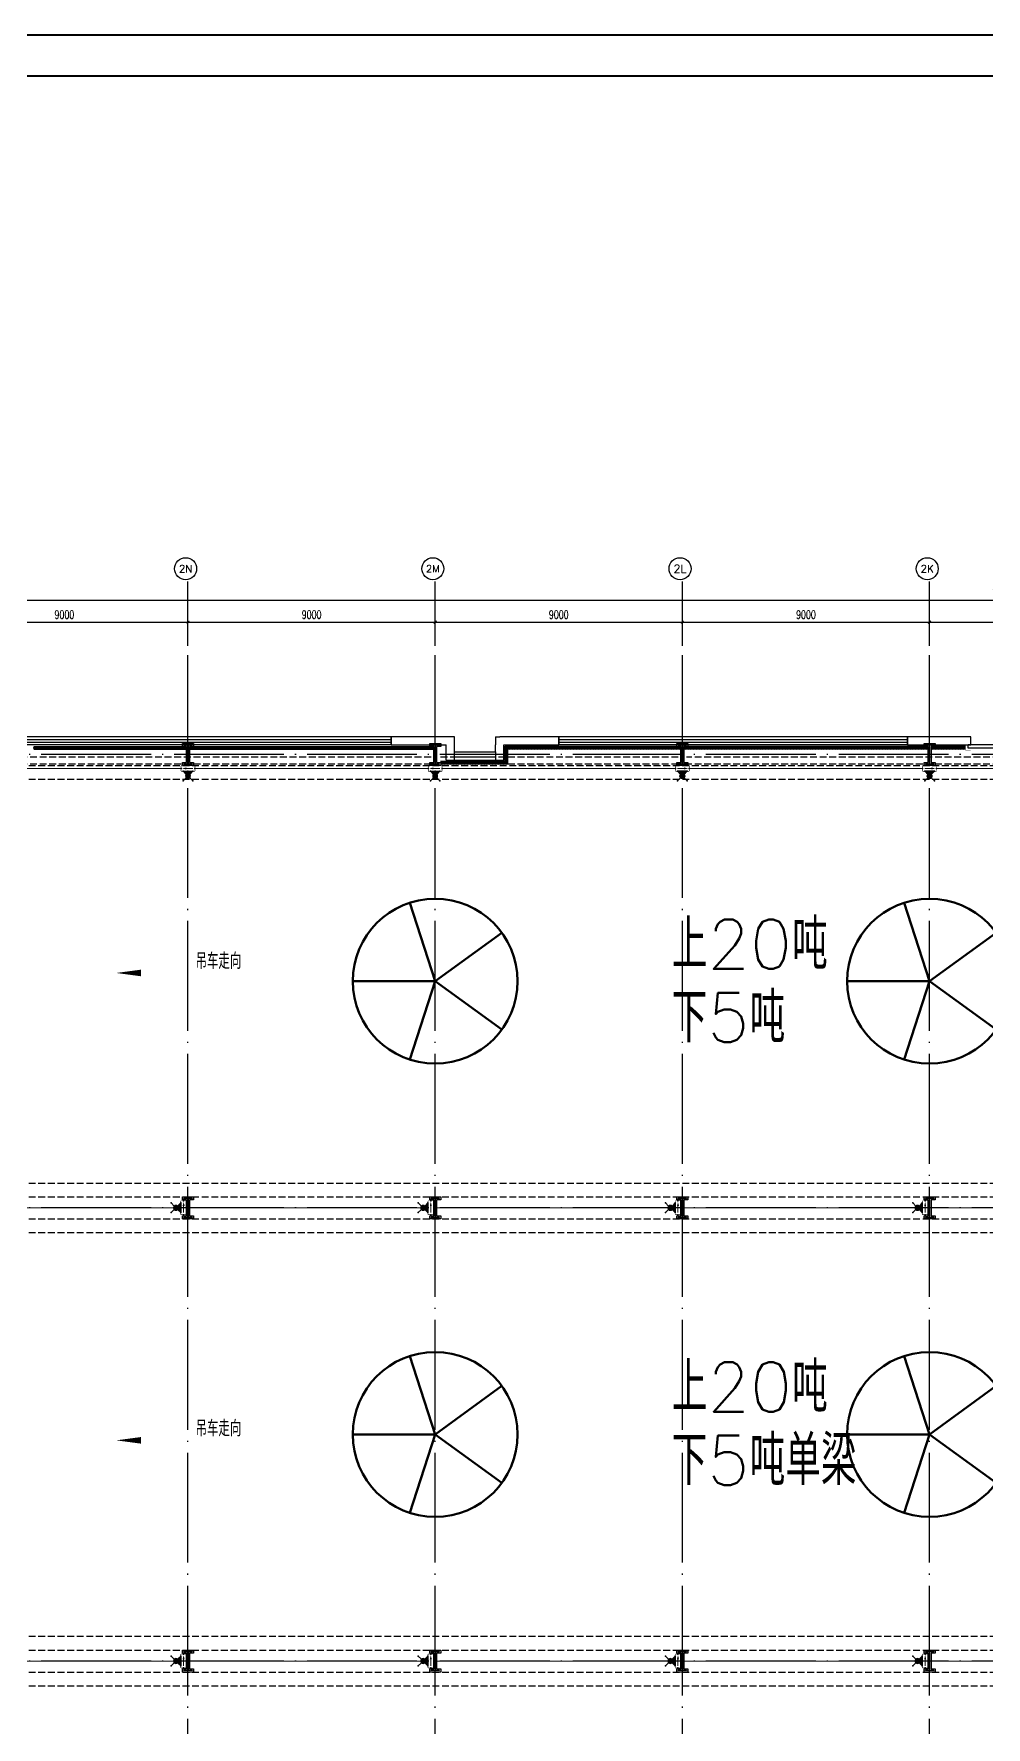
# Model space of a CAD drawing. Extents: x -1396510 to 1250330, y -1892470 to 1623980.
# Drawn here: x 288364 to 323036, y -752037 to -690392 of the extents above; entities that cross this region are included whole.
import ezdxf
from ezdxf.enums import TextEntityAlignment as Align

# ---------------------------------------------------------------- set-up
doc = ezdxf.new("R2010")
doc.units = 0
doc.header["$LTSCALE"] = 1000
doc.header["$MEASUREMENT"] = 0
for name, pattern in [('10平面$0$DASH', [0.35, 0.25, -0.1]), ('DASH', [0.35, 0.25, -0.1]), ('DOTE', [2.42, 2, -0.2, 0.02, -0.2])]:
    doc.linetypes.add(name, pattern=pattern)
doc.layers.get('Defpoints').update_dxf_attribs({"color": 210})
for name, color, linetype in [('0-cxFrame', 155, 'Continuous'), ('10平面$0$WINDOW', 4, 'Continuous'), ('A-AXIS-D', 1, 'Continuous'), ('A-AXIS-DOTE', 14, 'DOTE'), ('A-HATCH-2', 251, 'Continuous'), ('A-HRAIL', 173, 'Continuous'), ('A-LIN-V', 9, 'Continuous'), ('A-SFCE', 30, 'Continuous'), ('A-WINDOW', 140, 'Continuous'), ('AS-COLN', 6, 'Continuous'), ('AS-WALL', 40, 'Continuous'), ('EQUIP-应急', 3, 'Continuous'), ('EQUIP-照明', 3, 'Continuous'), ('WIRE-照明', 1, 'Continuous'), ('建-窗', 4, 'Continuous'), ('建-箭头', 3, 'Continuous')]:
    doc.layers.add(name, color=color, linetype=linetype)
doc.layers.add('0-cxText', color=131, linetype='Continuous', lineweight=25)
doc.layers.add('A-云线2', color=3, linetype='Continuous', plot=False)
doc.styles.add('_TCH_AXIS', font='COMPLEX', dxfattribs={"bigfont": 'GBCBIG'})
doc.styles.add('_TCH_DIM_T3', font='SIMPLEX', dxfattribs={"width": 0.705882, "bigfont": 'GBCBIG'})
doc.styles.add('_TEL_DIM', font='SIMPLEX', dxfattribs={"width": 0.8, "height": 3.5, "bigfont": 'HZTXT'})
doc.styles.add('A-STANDARD', font='SIMPLEX', dxfattribs={"bigfont": 'GBCBIG'})
doc.styles.add('cx_tuming', font='simhei.ttf')
doc.styles.add('cx_tuqian1', font='')
doc.styles.add('黑体', font='simhei.ttf', dxfattribs={"height": 12})
doc.styles.get('cx_tuqian1').set_extended_font_data('SimSun')
doc.dimstyles.new('_TCH_ARCH&&100', dxfattribs={"dimtxt": 297.5, "dimasz": 100, "dimexe": 100, "dimexo": 100, "dimgap": 126.25, "dimtad": 1, "dimdec": 0, "dimzin": 0, "dimdsep": 46, "dimtxsty": '_TCH_DIM_T3', "dimblk": 'ARCHTICK', "dimcen": 0.09, "dimclrt": 7, "dimazin": 2, "dimtfac": 1, "dimtdec": 0, "dimtix": 1, "dimtmove": 2, "dimatfit": 3, "dimfxl": 0, "dimtolj": 1, "dimtzin": 0, "dimarcsym": 0})

# ---------------------------------------------------------------- blocks, each defined once
blk = doc.blocks.new('G$C2F382D44')
at = {"color": 0, "style": 'A-STANDARD'}
for s, p in [('上20吨', (-2949, 425)), ('下5吨', (-2952, -2245))]:
    blk.add_text(s, height=1800, dxfattribs=at).set_placement(p)
blk = doc.blocks.new('10平面$0$$DorLib2D$00000126')
at = {"color": 0, "linetype": 'Continuous'}
for p, q in [((-0.532, 0.5), (-0.532, 0.9)), ((0.532, 0.9), (0.532, 0.5))]:
    blk.add_line(p, q, dxfattribs=at)
at = {"color": 0, "linetype": '10平面$0$DASH'}
for p, q in [((-0.532, 0.9), (0.532, 0.9)), ((-0.532, 0.5), (0.532, 0.5))]:
    blk.add_line(p, q, dxfattribs=at)
blk = doc.blocks.new('WINDOW2DLIB$DYNSTYLE$00000005')
at = {"color": 0}
for points in [[(-0.5, 0.5), (-0.5, -0.5)], [(-0.5, 0.5), (0.5, 0.5)], [(0.5, -0.5), (0.5, 0.5)], [(0.5, 0.1667), (-0.5, 0.1667)], [(0.5, -0.1667), (-0.5, -0.1667)], [(-0.5, -0.5), (0.5, -0.5)]]:
    blk.add_lwpolyline(points, dxfattribs=at)
blk = doc.blocks.new('42343243')
at = {"layer": 'AS-WALL'}
for p, q in [((-227154, 1223170), (-229454, 1223170)), ((-229454, 1223170), (-229454, 1222870)), ((-227154, 1222620), (-227154, 1223170)), ((-225654, 1223170), (-225504, 1223170)), ((-225654, 1223170), (-225654, 1222870)), ((-223354, 1223170), (-225504, 1223170)), ((-223354, 1222870), (-223354, 1223170)), ((-208354, 1223170), (-210654, 1223170)), ((-210654, 1223170), (-210654, 1222870)), ((-208354, 1222870), (-208354, 1223170)), ((-229454, 1222870), (-227454, 1222870)), ((-227454, 1222320), (-227454, 1222870)), ((-227154, 1222320), (-227154, 1222620)), ((-225654, 1222870), (-225654, 1222870)), ((-225654, 1222620), (-225654, 1222870)), ((-225654, 1222620), (-225654, 1222320)), ((-225354, 1222320), (-225354, 1222870)), ((-225354, 1222870), (-223354, 1222870)), ((-210654, 1222870), (-208354, 1222870)), ((-227454, 1222320), (-227154, 1222320)), ((-225654, 1222320), (-225354, 1222320))]:
    blk.add_line(p, q, dxfattribs=at)
at = {"layer": '10平面$0$WINDOW', "xscale": 6000, "yscale": 300, "zscale": 300, "rotation": 180}
blk.add_blockref('10平面$0$$DorLib2D$00000126', (-205254, 1223020), dxfattribs=at)
at = {"layer": '建-窗', "zscale": 300}
for p, xscale, yscale, rotation in [((-239904, 1223020), -20900, -300, 359.9999999994902), ((-217004, 1223020), -12700, -300, 359.999999999664), ((-226404, 1222470), -1500, 300, 179.9999999999555)]:
    blk.add_blockref('WINDOW2DLIB$DYNSTYLE$00000005', p, dxfattribs=dict(at, xscale=xscale, yscale=yscale, rotation=rotation))
blk = doc.blocks.new('nt66')
at = {"layer": 'A-HATCH-2', "color": 8}
blk.add_lwpolyline([(-195840, 766870), (-195440, 766870), (-195440, 766758), (-195586, 766758), (-195586, 766182), (-195440, 766182), (-195440, 766070), (-195840, 766070), (-195840, 766182), (-195694, 766182), (-195694, 766758), (-195840, 766758)], close=True, dxfattribs=at)
at = {"layer": 'AS-COLN'}
blk.add_lwpolyline([(-195790, 766820), (-195490, 766820), (-195490, 766808), (-195636, 766808), (-195636, 766132), (-195490, 766132), (-195490, 766120), (-195790, 766120), (-195790, 766132), (-195644, 766132), (-195644, 766808), (-195790, 766808)], close=True, dxfattribs=at)
blk = doc.blocks.new('33333')
for p in [(-41214, -43900), (-32214, -43900), (-23214, -43900), (-14214, -43900), (-41214, -60400), (-32214, -60400), (-23214, -60400), (-14214, -60400), (-41214, -76900), (-32214, -76900), (-23214, -76900), (-14214, -76900)]:
    blk.add_blockref('nt66', p)
blk = doc.blocks.new('w42343')
at = {"layer": 'A-HATCH-2', "color": 8, "linetype": 'DASH'}
for p, q in [((-263654, 722170), (-128354, 722170)), ((-263654, 721670), (-128354, 721670)), ((-263654, 706970), (-128354, 706970)), ((-263654, 706470), (-128354, 706470)), ((-263654, 705670), (-128354, 705670)), ((-263654, 705170), (-128354, 705170)), ((-263654, 690470), (-128354, 690470)), ((-263654, 689970), (-128354, 689970)), ((-263654, 689170), (-128354, 689170)), ((-263654, 688670), (-128354, 688670))]:
    blk.add_line(p, q, dxfattribs=at)
blk = doc.blocks.new('w4324324')
at = {"layer": 'A-HATCH-2', "color": 0, "lineweight": 60}
for q in [(-1694760, 686605), (-1697614, 684532), (-1691907, 684532), (-1696524, 681178), (-1692997, 681178)]:
    blk.add_line((-1694760, 683605), q, dxfattribs=at)
blk.add_circle((-1694760, 683605), 3000, dxfattribs=at)
blk = doc.blocks.new('ner546')
at = {"layer": 'A-LIN-V', "color": 8}
for p in [(614780, 25256), (631280, 25256), (614780, 7256), (631280, 7256)]:
    blk.add_blockref('w4324324', p, dxfattribs=at)
blk = doc.blocks.new('3333')
at = {"layer": 'A-SFCE', "const_width": 20}
blk.add_lwpolyline([(-227064, 766320), (-227064, 766510), (-227244, 766510), (-227244, 766320)], dxfattribs=at)
blk = doc.blocks.new('_ArchTick')
at = {"color": 0, "linetype": 'ByBlock', "const_width": 0.4}
blk.add_lwpolyline([(-0.5, -0.5), (0.5, 0.5)], dxfattribs=at)
blk = doc.blocks.new('*D5771')
at = {"layer": 'A-AXIS-D', "color": 0, "lineweight": -2, "transparency": 16777216}
for p, q in [((39300, 3960), (39300, 4920)), ((39300, 4820), (48300, 4820)), ((48300, 3960), (48300, 4920))]:
    blk.add_line(p, q, dxfattribs=at)
at = {"layer": 'Defpoints', "color": 0, "transparency": 16777216}
for p in [(48300, 4820), (39300, 3860), (48300, 3860)]:
    blk.add_point(p, dxfattribs=at)
at = {"layer": 'A-AXIS-D', "color": 0, "lineweight": -2, "transparency": 16777216, "xscale": 100, "yscale": 100, "zscale": 100, "rotation": 180}
blk.add_blockref('_ArchTick', (39300, 4820), dxfattribs=at)
at = {"layer": 'A-AXIS-D', "color": 0, "lineweight": -2, "transparency": 16777216, "xscale": 100, "yscale": 100, "zscale": 100}
blk.add_blockref('_ArchTick', (48300, 4820), dxfattribs=at)
at = {"layer": 'A-AXIS-D', "color": 7, "transparency": 16777216, "insert": (43800, 5095), "char_height": 297.5, "attachment_point": 5, "style": '_TCH_DIM_T3'}
blk.add_mtext('\\A1;9000', dxfattribs=at)
blk = doc.blocks.new('*D5772')
at = {"layer": 'A-AXIS-D', "color": 0, "lineweight": -2, "transparency": 16777216}
for p, q in [((48300, 3960), (48300, 4920)), ((48300, 4820), (57300, 4820)), ((57300, 3960), (57300, 4920))]:
    blk.add_line(p, q, dxfattribs=at)
at = {"layer": 'Defpoints', "color": 0, "transparency": 16777216}
for p in [(57300, 4820), (48300, 3860), (57300, 3860)]:
    blk.add_point(p, dxfattribs=at)
at = {"layer": 'A-AXIS-D', "color": 0, "lineweight": -2, "transparency": 16777216, "xscale": 100, "yscale": 100, "zscale": 100, "rotation": 180}
blk.add_blockref('_ArchTick', (48300, 4820), dxfattribs=at)
at = {"layer": 'A-AXIS-D', "color": 0, "lineweight": -2, "transparency": 16777216, "xscale": 100, "yscale": 100, "zscale": 100}
blk.add_blockref('_ArchTick', (57300, 4820), dxfattribs=at)
at = {"layer": 'A-AXIS-D', "color": 7, "transparency": 16777216, "insert": (52800, 5095), "char_height": 297.5, "attachment_point": 5, "style": '_TCH_DIM_T3'}
blk.add_mtext('\\A1;9000', dxfattribs=at)
blk = doc.blocks.new('*D5773')
at = {"layer": 'A-AXIS-D', "color": 0, "lineweight": -2, "transparency": 16777216}
for p, q in [((57300, 3960), (57300, 4920)), ((57300, 4820), (66300, 4820)), ((66300, 3960), (66300, 4920))]:
    blk.add_line(p, q, dxfattribs=at)
at = {"layer": 'Defpoints', "color": 0, "transparency": 16777216}
for p in [(66300, 4820), (57300, 3860), (66300, 3860)]:
    blk.add_point(p, dxfattribs=at)
at = {"layer": 'A-AXIS-D', "color": 0, "lineweight": -2, "transparency": 16777216, "xscale": 100, "yscale": 100, "zscale": 100, "rotation": 180}
blk.add_blockref('_ArchTick', (57300, 4820), dxfattribs=at)
at = {"layer": 'A-AXIS-D', "color": 0, "lineweight": -2, "transparency": 16777216, "xscale": 100, "yscale": 100, "zscale": 100}
blk.add_blockref('_ArchTick', (66300, 4820), dxfattribs=at)
at = {"layer": 'A-AXIS-D', "color": 7, "transparency": 16777216, "insert": (61800, 5095), "char_height": 297.5, "attachment_point": 5, "style": '_TCH_DIM_T3'}
blk.add_mtext('\\A1;9000', dxfattribs=at)
blk = doc.blocks.new('*D5774')
at = {"layer": 'A-AXIS-D', "color": 0, "lineweight": -2, "transparency": 16777216}
for p, q in [((66300, 3960), (66300, 4920)), ((66300, 4820), (75300, 4820)), ((75300, 3960), (75300, 4920))]:
    blk.add_line(p, q, dxfattribs=at)
at = {"layer": 'Defpoints', "color": 0, "transparency": 16777216}
for p in [(75300, 4820), (66300, 3860), (75300, 3860)]:
    blk.add_point(p, dxfattribs=at)
at = {"layer": 'A-AXIS-D', "color": 0, "lineweight": -2, "transparency": 16777216, "xscale": 100, "yscale": 100, "zscale": 100, "rotation": 180}
blk.add_blockref('_ArchTick', (66300, 4820), dxfattribs=at)
at = {"layer": 'A-AXIS-D', "color": 0, "lineweight": -2, "transparency": 16777216, "xscale": 100, "yscale": 100, "zscale": 100}
blk.add_blockref('_ArchTick', (75300, 4820), dxfattribs=at)
at = {"layer": 'A-AXIS-D', "color": 7, "transparency": 16777216, "insert": (70800, 5095), "char_height": 297.5, "attachment_point": 5, "style": '_TCH_DIM_T3'}
blk.add_mtext('\\A1;9000', dxfattribs=at)
blk = doc.blocks.new('*D5775')
at = {"layer": 'A-AXIS-D', "color": 0, "lineweight": -2, "transparency": 16777216}
for p, q in [((75300, 3960), (75300, 4920)), ((75300, 4820), (84300, 4820)), ((84300, 3960), (84300, 4920))]:
    blk.add_line(p, q, dxfattribs=at)
at = {"layer": 'Defpoints', "color": 0, "transparency": 16777216}
for p in [(84300, 4820), (75300, 3860), (84300, 3860)]:
    blk.add_point(p, dxfattribs=at)
at = {"layer": 'A-AXIS-D', "color": 0, "lineweight": -2, "transparency": 16777216, "xscale": 100, "yscale": 100, "zscale": 100, "rotation": 180}
blk.add_blockref('_ArchTick', (75300, 4820), dxfattribs=at)
at = {"layer": 'A-AXIS-D', "color": 0, "lineweight": -2, "transparency": 16777216, "xscale": 100, "yscale": 100, "zscale": 100}
blk.add_blockref('_ArchTick', (84300, 4820), dxfattribs=at)
at = {"layer": 'A-AXIS-D', "color": 7, "transparency": 16777216, "insert": (79800, 5095), "char_height": 297.5, "attachment_point": 5, "style": '_TCH_DIM_T3'}
blk.add_mtext('\\A1;9000', dxfattribs=at)
blk = doc.blocks.new('*D5785')
at = {"layer": 'A-AXIS-D', "color": 0, "lineweight": -2, "transparency": 16777216}
for p, q in [((-900, 4060), (-900, 5720)), ((-900, 5620), (157100, 5620)), ((157100, 4060), (157100, 5720))]:
    blk.add_line(p, q, dxfattribs=at)
at = {"layer": 'Defpoints', "color": 0, "transparency": 16777216}
for p in [(157100, 5620), (-900, 3960), (157100, 3960)]:
    blk.add_point(p, dxfattribs=at)
at = {"layer": 'A-AXIS-D', "color": 0, "lineweight": -2, "transparency": 16777216, "xscale": 100, "yscale": 100, "zscale": 100, "rotation": 180}
blk.add_blockref('_ArchTick', (-900, 5620), dxfattribs=at)
at = {"layer": 'A-AXIS-D', "color": 0, "lineweight": -2, "transparency": 16777216, "xscale": 100, "yscale": 100, "zscale": 100}
blk.add_blockref('_ArchTick', (157100, 5620), dxfattribs=at)
at = {"layer": 'A-AXIS-D', "color": 7, "transparency": 16777216, "insert": (78100, 5895), "char_height": 297.5, "attachment_point": 5, "style": '_TCH_DIM_T3'}
blk.add_mtext('\\A1;158000', dxfattribs=at)
blk = doc.blocks.new('99平面图例外参$0$$LinePat$圆环')
for points in [[(0, 150), (300, 150)], [(0, 0), (300, 0)], [(0, -150), (300, -150)]]:
    blk.add_lwpolyline(points)
at = {"color": 0}
blk.add_circle((150, 0), 150, dxfattribs=at)
blk = doc.blocks.new('$equip_U$00000208(EQ-138-沈勤辉)')
blk.add_hatch(color=256).paths.add_polyline_path([(0.21, 0.37), (0.5, 0.3), (0.21, 0.23)])
at = {"color": 7, "lineweight": 0}
blk.add_line((-0.5, 0.3), (0.21, 0.3), dxfattribs=at)
at = {"lineweight": 0, "const_width": 0.0571}
blk.add_lwpolyline([(-0.66, 0), (0.66, 0, 0.414214), (0.72, 0.06), (0.72, 0.54, 0.414213), (0.66, 0.6), (-0.66, 0.6, 0.414214), (-0.72, 0.54, 0), (-0.72, 0.06, 0.414245), (-0.66, 0, 18481.445439)], format="xyb", dxfattribs=at)
blk.add_lwpolyline([(0.21, 0.37), (0.5, 0.3), (0.21, 0.23), (0.21, 0.37)], dxfattribs=at)
for p in [(-0.72, 0.3), (0, 0.6), (0, 0), (0.72, 0.3)]:
    blk.add_point(p)
at = {"color": 7, "style": '_TEL_DIM', "flags": 1}
for tag in ['A', 'REMARK']:
    blk.add_attdef(tag, text='', height=0.00002, dxfattribs=at).set_placement((0, 0), align=Align.MIDDLE_CENTER)
blk = doc.blocks.new('$equip$00003158')
h = blk.add_hatch(color=256)
h.dxf.hatch_style = 1
h.paths.add_polyline_path([(0, 0.25, -0.198912), (-0.18, 0.32), (-0.5, 0), (0.5, 0), (0.18, 0.32, -0.198912)])
blk.add_hatch(color=256).paths.add_polyline_path([(0, 0.75, 1), (0, 0.25, 1)])
for p, q in [((-0.5, 1), (-0.18, 0.68)), ((-0.5, 0), (-0.18, 0.32)), ((-0.5, 0), (0.5, 0)), ((0.18, 0.68), (0.5, 1)), ((0.18, 0.32), (0.5, 0))]:
    blk.add_line(p, q)
blk.add_circle((0, 0.5), 0.25)
for p in [(-0.5, 1), (-0.5, 0), (0, 0), (0.5, 1), (0.5, 0)]:
    blk.add_point(p)
at = {"color": 7, "style": '_TEL_DIM', "flags": 1}
for tag in ['A', 'REMARK']:
    blk.add_attdef(tag, text='', height=0.00002, dxfattribs=at).set_placement((0, 0), align=Align.MIDDLE_CENTER)
blk = doc.blocks.new('TK22.A0+1 L(Dragon)')
at = {"layer": '0-cxFrame', "color": 7, "const_width": 0.5}
blk.add_lwpolyline([(0, 0), (-1485, 0), (-1485, 841), (0, 841)], close=True, dxfattribs=at)
at = {"layer": '0-cxFrame', "const_width": 0.5}
blk.add_lwpolyline([(-80, 10), (-1465, 10), (-1465, 831), (-80, 831)], close=True, dxfattribs=at)
at = {"style": '黑体', "flags": 4}
blk.add_attdef('图幅', text='', height=3.3, dxfattribs=at).set_placement((-40, 3), align=Align.RIGHT)
at = {"layer": '0-cxText', "flags": 4}
for tag, height, style, p in [('建设单位', 3.5, 'cx_tuming', (-45, 240)), ('项目名称', 3.5, 'cx_tuming', (-45, 210)), ('子项名称', 3.5, 'cx_tuming', (-45, 180)), ('工程编号', 3.3, 'cx_tuqian1', (-35, 165)), ('图名1', 3.5, 'cx_tuming', (-45, 87)), ('图名2', 3.5, 'cx_tuming', (-45, 79)), ('图名3', 3.5, 'cx_tuming', (-45, 71)), ('出图日期', 3.3, 'cx_tuqian1', (-39, 60)), ('专业', 3.3, 'cx_tuqian1', (-55, 52)), ('图号', 3.3, 'cx_tuqian1', (-55, 44)), ('版次', 3.3, 'cx_tuqian1', (-20, 44))]:
    blk.add_attdef(tag, text='', height=height, dxfattribs=dict(at, style=style)).set_placement(p, align=Align.MIDDLE)
at = {"layer": 'Defpoints', "color": 6, "flags": 4}
for tag, height, style, p in [('tufu', 3.3, '黑体', (-12, 12)), ('dwfname', 4, 'cx_tuqian1', (-80, 3))]:
    blk.add_attdef(tag, text='', height=height, dxfattribs=dict(at, style=style)).set_placement(p, align=Align.RIGHT)
blk = doc.blocks.new('世赫2#厂房一层0821')
at = {"layer": 'A-AXIS-D'}
for centre in [(48215.1, 6766.1), (57215.1, 6766.1), (66215.1, 6766.1), (75215.1, 6766.1)]:
    blk.add_circle(centre, 400, dxfattribs=at)
at = {"layer": 'A-AXIS-DOTE', "color": 8, "ltscale": 2}
for p, q in [((48300, -87498.9), (48300, 6300)), ((57300, -87498.9), (57300, 6300)), ((66300, -87498.9), (66300, 6300)), ((75300, -87498.9), (75300, 6300)), ((163114.2, 0), (-11095.8, 0)), ((163114.2, -16500), (-11095.8, -16500)), ((163114.2, -33000), (-11095.8, -33000))]:
    blk.add_line(p, q, dxfattribs=at)
at = {"layer": 'A-SFCE', "linetype": 'DASH'}
for p, q in [((57150, -100), (39450, -100)), ((57150, -350), (39450, -350)), ((84150, -100), (66450, -100)), ((84150, -350), (66450, -350))]:
    blk.add_line(p, q, dxfattribs=at)
at = {"layer": 'A-SFCE', "color": 2, "linetype": 'DASH'}
for p, q in [((66150, -100), (57450, -100)), ((66150, -350), (57450, -350))]:
    blk.add_line(p, q, dxfattribs=at)
at = {"layer": '建-箭头', "color": 8}
for points in [[(52587.2, -7951.1, 0, 0, 0), (45687.2, -7951.1, 0, 240, 0), (46587.2, -7951.1, 0, 0, 0)], [(52587.2, -24966.1, 0, 0, 0), (45687.2, -24966.1, 0, 240, 0), (46587.2, -24966.1, 0, 0, 0)]]:
    blk.add_lwpolyline(points, format="xyseb", dxfattribs=at)
at = {"color": 8}
blk.add_blockref('G$C2F382D44', (68864.2, -8230), dxfattribs=at)
at = {"layer": 'A-HRAIL', "yscale": 0.3333333333111111, "zscale": 0.3333333333111111}
for p, xscale, rotation in [((42688.5, 244), 0.3368181817957273, 2.032837260091426e-10), ((42789.5, 244), 0.3368181817957273, 2.032837260091426e-10), ((42890.6, 244), 0.3368181817957273, 2.032837260091426e-10), ((42991.6, 244), 0.3368181817957273, 2.032837260091426e-10), ((43092.7, 244), 0.3368181817957273, 2.032837260091426e-10), ((43193.7, 244), 0.3368181817957273, 2.032837260091426e-10), ((43294.8, 244), 0.3368181817957273, 2.032837260091426e-10), ((43395.8, 244), 0.3368181817957273, 2.032837260091426e-10), ((43496.9, 244), 0.3368181817957273, 2.032837260091426e-10), ((43597.9, 244), 0.3368181817957273, 2.032837260091426e-10), ((43699, 244), 0.3368181817957273, 2.032837260091426e-10), ((43800, 244), 0.3368181817957273, 2.032837260091426e-10), ((43901, 244), 0.3368181817957273, 2.032837260091426e-10), ((44002.1, 244), 0.3368181817957273, 2.032837260091426e-10), ((44103.1, 244), 0.3368181817957273, 2.032837260091426e-10), ((44204.2, 244), 0.3368181817957273, 2.032837260091426e-10), ((44305.2, 244), 0.3368181817957273, 2.032837260091426e-10), ((44406.3, 244), 0.3368181817957273, 2.032837260091426e-10), ((44507.3, 244), 0.3368181817957273, 2.032837260091426e-10), ((44608.4, 244), 0.3368181817957273, 2.032837260091426e-10), ((44709.4, 244), 0.3368181817957273, 2.032837260091426e-10), ((44810.5, 244), 0.3368181817957273, 2.032837260091426e-10), ((44911.5, 244), 0.3368181817957273, 2.032837260091426e-10), ((45012.5, 244), 0.3368181817957273, 2.032837260091426e-10), ((45113.6, 244), 0.3368181817957273, 2.032837260091426e-10), ((45214.6, 244), 0.3368181817957273, 2.032837260091426e-10), ((45315.7, 244), 0.3368181817957273, 2.032837260091426e-10), ((45416.7, 244), 0.3368181817957273, 2.032837260091426e-10), ((45517.8, 244), 0.3368181817957273, 2.032837260091426e-10), ((45618.8, 244), 0.3368181817957273, 2.032837260091426e-10), ((45719.9, 244), 0.3368181817957273, 2.032837260091426e-10), ((45820.9, 244), 0.3368181817957273, 2.032837260091426e-10), ((45922, 244), 0.3368181817957273, 2.032837260091426e-10), ((46023, 244), 0.3368181817957273, 2.032837260091426e-10), ((46124, 244), 0.3368181817957273, 2.032837260091426e-10), ((46225.1, 244), 0.3368181817957273, 2.032837260091426e-10), ((46326.1, 244), 0.3368181817957273, 2.032837260091426e-10), ((46427.2, 244), 0.3368181817957273, 2.032837260091426e-10), ((46528.2, 244), 0.3368181817957273, 2.032837260091426e-10), ((46629.3, 244), 0.3368181817957273, 2.032837260091426e-10), ((46730.3, 244), 0.3368181817957273, 2.032837260091426e-10), ((46831.4, 244), 0.3368181817957273, 2.032837260091426e-10), ((46932.4, 244), 0.3368181817957273, 2.032837260091426e-10), ((47033.5, 244), 0.3368181817957273, 2.032837260091426e-10), ((47134.5, 244), 0.3368181817957273, 2.032837260091426e-10), ((47235.5, 244), 0.3368181817957273, 2.032837260091426e-10), ((47336.6, 244), 0.3368181817957273, 2.032837260091426e-10), ((47437.6, 244), 0.3368181817957273, 2.032837260091426e-10), ((47538.7, 244), 0.3368181817957273, 2.032837260091426e-10), ((47639.7, 244), 0.3368181817957273, 2.032837260091426e-10), ((47740.8, 244), 0.3368181817957273, 2.032837260091426e-10), ((47841.8, 244), 0.3368181817957273, 2.032837260091426e-10), ((47942.9, 244), 0.3368181817957273, 2.032837260091426e-10), ((48043.9, 244), 0.3368181817957273, 2.032837260091426e-10), ((48145, 244), 0.3368181817957273, 2.032837260091426e-10), ((48354, 244), 0.3368181817957239, 2.040338504593629e-10), ((48455, 244), 0.3368181817957239, 2.040338504593629e-10), ((48556.1, 244), 0.3368181817957239, 2.040338504593629e-10), ((48657.1, 244), 0.3368181817957239, 2.040338504593629e-10), ((48758.2, 244), 0.3368181817957239, 2.040338504593629e-10), ((48859.2, 244), 0.3368181817957239, 2.040338504593629e-10), ((48960.3, 244), 0.3368181817957239, 2.040338504593629e-10), ((49061.3, 244), 0.3368181817957239, 2.040338504593629e-10), ((49162.4, 244), 0.3368181817957239, 2.040338504593629e-10), ((49263.4, 244), 0.3368181817957239, 2.040338504593629e-10), ((49364.5, 244), 0.3368181817957239, 2.040338504593629e-10), ((49465.5, 244), 0.3368181817957239, 2.040338504593629e-10), ((49566.5, 244), 0.3368181817957239, 2.040338504593629e-10), ((49667.6, 244), 0.3368181817957239, 2.040338504593629e-10), ((49768.6, 244), 0.3368181817957239, 2.040338504593629e-10), ((49869.7, 244), 0.3368181817957239, 2.040338504593629e-10), ((49970.7, 244), 0.3368181817957239, 2.040338504593629e-10), ((50071.8, 244), 0.3368181817957239, 2.040338504593629e-10), ((50172.8, 244), 0.3368181817957239, 2.040338504593629e-10), ((50273.9, 244), 0.3368181817957239, 2.040338504593629e-10), ((50374.9, 244), 0.3368181817957239, 2.040338504593629e-10), ((50476, 244), 0.3368181817957239, 2.040338504593629e-10), ((50577, 244), 0.3368181817957239, 2.040338504593629e-10), ((50678, 244), 0.3368181817957239, 2.040338504593629e-10), ((50779.1, 244), 0.3368181817957239, 2.040338504593629e-10), ((50880.1, 244), 0.3368181817957239, 2.040338504593629e-10), ((50981.2, 244), 0.3368181817957239, 2.040338504593629e-10), ((51082.2, 244), 0.3368181817957239, 2.040338504593629e-10), ((51183.3, 244), 0.3368181817957239, 2.040338504593629e-10), ((51284.3, 244), 0.3368181817957239, 2.040338504593629e-10), ((51385.4, 244), 0.3368181817957239, 2.040338504593629e-10), ((51486.4, 244), 0.3368181817957239, 2.040338504593629e-10), ((51587.5, 244), 0.3368181817957239, 2.040338504593629e-10), ((51688.5, 244), 0.3368181817957239, 2.040338504593629e-10), ((51789.5, 244), 0.3368181817957239, 2.040338504593629e-10), ((51890.6, 244), 0.3368181817957239, 2.040338504593629e-10), ((51991.6, 244), 0.3368181817957239, 2.040338504593629e-10), ((52092.7, 244), 0.3368181817957239, 2.040338504593629e-10), ((52193.7, 244), 0.3368181817957239, 2.040338504593629e-10), ((52294.8, 244), 0.3368181817957239, 2.040338504593629e-10), ((52395.8, 244), 0.3368181817957239, 2.040338504593629e-10), ((52496.9, 244), 0.3368181817957239, 2.040338504593629e-10), ((52597.9, 244), 0.3368181817957239, 2.040338504593629e-10), ((52699, 244), 0.3368181817957239, 2.040338504593629e-10), ((52800, 244), 0.3368181817957239, 2.040338504593629e-10), ((52901, 244), 0.3368181817957239, 2.040338504593629e-10), ((53002.1, 244), 0.3368181817957239, 2.040338504593629e-10), ((53103.1, 244), 0.3368181817957239, 2.040338504593629e-10), ((53204.2, 244), 0.3368181817957239, 2.040338504593629e-10), ((53305.2, 244), 0.3368181817957239, 2.040338504593629e-10), ((53406.3, 244), 0.3368181817957239, 2.040338504593629e-10), ((53507.3, 244), 0.3368181817957239, 2.040338504593629e-10), ((53608.4, 244), 0.3368181817957239, 2.040338504593629e-10), ((53709.4, 244), 0.3368181817957239, 2.040338504593629e-10), ((53810.5, 244), 0.3368181817957239, 2.040338504593629e-10), ((53911.5, 244), 0.3368181817957239, 2.040338504593629e-10), ((54012.5, 244), 0.3368181817957239, 2.040338504593629e-10), ((54113.6, 244), 0.3368181817957239, 2.040338504593629e-10), ((54214.6, 244), 0.3368181817957239, 2.040338504593629e-10), ((54315.7, 244), 0.3368181817957239, 2.040338504593629e-10), ((54416.7, 244), 0.3368181817957239, 2.040338504593629e-10), ((54517.8, 244), 0.3368181817957239, 2.040338504593629e-10), ((54618.8, 244), 0.3368181817957239, 2.040338504593629e-10), ((54719.9, 244), 0.3368181817957239, 2.040338504593629e-10), ((54820.9, 244), 0.3368181817957239, 2.040338504593629e-10), ((54922, 244), 0.3368181817957239, 2.040338504593629e-10), ((55023, 244), 0.3368181817957239, 2.040338504593629e-10), ((55124, 244), 0.3368181817957239, 2.040338504593629e-10), ((55225.1, 244), 0.3368181817957239, 2.040338504593629e-10), ((55326.1, 244), 0.3368181817957239, 2.040338504593629e-10), ((55427.2, 244), 0.3368181817957239, 2.040338504593629e-10), ((55528.2, 244), 0.3368181817957239, 2.040338504593629e-10), ((55629.3, 244), 0.3368181817957239, 2.040338504593629e-10), ((55730.3, 244), 0.3368181817957239, 2.040338504593629e-10), ((55831.4, 244), 0.3368181817957239, 2.040338504593629e-10), ((55932.4, 244), 0.3368181817957239, 2.040338504593629e-10), ((56033.5, 244), 0.3368181817957239, 2.040338504593629e-10), ((56134.5, 244), 0.3368181817957239, 2.040338504593629e-10), ((56235.5, 244), 0.3368181817957239, 2.040338504593629e-10), ((56336.6, 244), 0.3368181817957239, 2.040338504593629e-10), ((56437.6, 244), 0.3368181817957239, 2.040338504593629e-10), ((56538.7, 244), 0.3368181817957239, 2.040338504593629e-10), ((56639.7, 244), 0.3368181817957239, 2.040338504593629e-10), ((56740.8, 244), 0.3368181817957239, 2.040338504593629e-10), ((56841.8, 244), 0.3368181817957239, 2.040338504593629e-10), ((56942.9, 244), 0.3368181817957239, 2.040338504593629e-10), ((57043.9, 244), 0.3368181817957239, 2.040338504593629e-10), ((57145, 244), 0.3368181817957239, 2.040338504593629e-10), ((59900, 191.7), -0.3611111226889233, 270), ((59951.5, 244), -0.3384127415242964, 359.9999999997966), ((59900, 83.3), -0.3611111226889233, 270), ((59900, -25), -0.3611111226889233, 270), ((60053, 244), -0.3384127415242964, 359.9999999997966), ((60154.6, 244), -0.3384127415242964, 359.9999999997966), ((60256.1, 244), -0.3384127415242964, 359.9999999997966), ((60357.6, 244), -0.3384127415242964, 359.9999999997966), ((60459.1, 244), -0.3384127415242964, 359.9999999997966), ((60560.7, 244), -0.3384127415242964, 359.9999999997966), ((60662.2, 244), -0.3384127415242964, 359.9999999997966), ((60763.7, 244), -0.3384127415242964, 359.9999999997966), ((60865.2, 244), -0.3384127415242964, 359.9999999997966), ((60966.8, 244), -0.3384127415242964, 359.9999999997966), ((61068.3, 244), -0.3384127415242964, 359.9999999997966), ((61169.8, 244), -0.3384127415242964, 359.9999999997966), ((61271.3, 244), -0.3384127415242964, 359.9999999997966), ((61372.9, 244), -0.3384127415242964, 359.9999999997966), ((61474.4, 244), -0.3384127415242964, 359.9999999997966), ((61575.9, 244), -0.3384127415242964, 359.9999999997966), ((61677.4, 244), -0.3384127415242964, 359.9999999997966), ((61779, 244), -0.3384127415242964, 359.9999999997966), ((61880.5, 244), -0.3384127415242964, 359.9999999997966), ((61982, 244), -0.3384127415242964, 359.9999999997966), ((62083.5, 244), -0.3384127415242964, 359.9999999997966), ((62185, 244), -0.3384127415242964, 359.9999999997966), ((62286.6, 244), -0.3384127415242964, 359.9999999997966), ((62388.1, 244), -0.3384127415242964, 359.9999999997966), ((62489.6, 244), -0.3384127415242964, 359.9999999997966), ((62591.1, 244), -0.3384127415242964, 359.9999999997966), ((62692.7, 244), -0.3384127415242964, 359.9999999997966), ((62794.2, 244), -0.3384127415242964, 359.9999999997966), ((62895.7, 244), -0.3384127415242964, 359.9999999997966), ((62997.2, 244), -0.3384127415242964, 359.9999999997966), ((63098.8, 244), -0.3384127415242964, 359.9999999997966), ((63200.3, 244), -0.3384127415242964, 359.9999999997966), ((63301.8, 244), -0.3384127415242964, 359.9999999997966), ((63403.3, 244), -0.3384127415242964, 359.9999999997966), ((63504.9, 244), -0.3384127415242964, 359.9999999997966), ((63606.4, 244), -0.3384127415242964, 359.9999999997966), ((63707.9, 244), -0.3384127415242964, 359.9999999997966), ((63809.4, 244), -0.3384127415242964, 359.9999999997966), ((63911, 244), -0.3384127415242964, 359.9999999997966), ((64012.5, 244), -0.3384127415242964, 359.9999999997966), ((64114, 244), -0.3384127415242964, 359.9999999997966), ((64215.5, 244), -0.3384127415242964, 359.9999999997966), ((64317, 244), -0.3384127415242964, 359.9999999997966), ((64418.6, 244), -0.3384127415242964, 359.9999999997966), ((64520.1, 244), -0.3384127415242964, 359.9999999997966), ((64621.6, 244), -0.3384127415242964, 359.9999999997966), ((64723.1, 244), -0.3384127415242964, 359.9999999997966), ((64824.7, 244), -0.3384127415242964, 359.9999999997966), ((64926.2, 244), -0.3384127415242964, 359.9999999997966), ((65027.7, 244), -0.3384127415242964, 359.9999999997966), ((65129.2, 244), -0.3384127415242964, 359.9999999997966), ((65230.8, 244), -0.3384127415242964, 359.9999999997966), ((65332.3, 244), -0.3384127415242964, 359.9999999997966), ((65433.8, 244), -0.3384127415242964, 359.9999999997966), ((65535.3, 244), -0.3384127415242964, 359.9999999997966), ((65636.9, 244), -0.3384127415242964, 359.9999999997966), ((65738.4, 244), -0.3384127415242964, 359.9999999997966), ((65839.9, 244), -0.3384127415242964, 359.9999999997966), ((65941.4, 244), -0.3384127415242964, 359.9999999997966), ((66043, 244), -0.3384127415242964, 359.9999999997966), ((66144.5, 244), -0.3384127415242964, 359.9999999997966), ((66246, 244), -0.3384127415242964, 359.9999999997966), ((66455, 244), -0.3368181817957273, 359.9999999997967), ((66556.1, 244), -0.3368181817957273, 359.9999999997967), ((66657.1, 244), -0.3368181817957273, 359.9999999997967), ((66758.2, 244), -0.3368181817957273, 359.9999999997967), ((66859.2, 244), -0.3368181817957273, 359.9999999997967), ((66960.3, 244), -0.3368181817957273, 359.9999999997967), ((67061.3, 244), -0.3368181817957273, 359.9999999997967), ((67162.4, 244), -0.3368181817957273, 359.9999999997967), ((67263.4, 244), -0.3368181817957273, 359.9999999997967), ((67364.5, 244), -0.3368181817957273, 359.9999999997967), ((67465.5, 244), -0.3368181817957273, 359.9999999997967), ((67566.5, 244), -0.3368181817957273, 359.9999999997967), ((67667.6, 244), -0.3368181817957273, 359.9999999997967), ((67768.6, 244), -0.3368181817957273, 359.9999999997967), ((67869.7, 244), -0.3368181817957273, 359.9999999997967), ((67970.7, 244), -0.3368181817957273, 359.9999999997967), ((68071.8, 244), -0.3368181817957273, 359.9999999997967), ((68172.8, 244), -0.3368181817957273, 359.9999999997967), ((68273.9, 244), -0.3368181817957273, 359.9999999997967), ((68374.9, 244), -0.3368181817957273, 359.9999999997967), ((68476, 244), -0.3368181817957273, 359.9999999997967), ((68577, 244), -0.3368181817957273, 359.9999999997967), ((68678, 244), -0.3368181817957273, 359.9999999997967), ((68779.1, 244), -0.3368181817957273, 359.9999999997967), ((68880.1, 244), -0.3368181817957273, 359.9999999997967), ((68981.2, 244), -0.3368181817957273, 359.9999999997967), ((69082.2, 244), -0.3368181817957273, 359.9999999997967), ((69183.3, 244), -0.3368181817957273, 359.9999999997967), ((69284.3, 244), -0.3368181817957273, 359.9999999997967), ((69385.4, 244), -0.3368181817957273, 359.9999999997967), ((69486.4, 244), -0.3368181817957273, 359.9999999997967), ((69587.5, 244), -0.3368181817957273, 359.9999999997967), ((69688.5, 244), -0.3368181817957273, 359.9999999997967), ((69789.5, 244), -0.3368181817957273, 359.9999999997967), ((69890.6, 244), -0.3368181817957273, 359.9999999997967), ((69991.6, 244), -0.3368181817957273, 359.9999999997967), ((70092.7, 244), -0.3368181817957273, 359.9999999997967), ((70193.7, 244), -0.3368181817957273, 359.9999999997967), ((70294.8, 244), -0.3368181817957273, 359.9999999997967), ((70395.8, 244), -0.3368181817957273, 359.9999999997967), ((70496.9, 244), -0.3368181817957273, 359.9999999997967), ((70597.9, 244), -0.3368181817957273, 359.9999999997967), ((70699, 244), -0.3368181817957273, 359.9999999997967), ((70800, 244), -0.3368181817957273, 359.9999999997967), ((70901, 244), -0.3368181817957273, 359.9999999997967), ((71002.1, 244), -0.3368181817957273, 359.9999999997967), ((71103.1, 244), -0.3368181817957273, 359.9999999997967), ((71204.2, 244), -0.3368181817957273, 359.9999999997967), ((71305.2, 244), -0.3368181817957273, 359.9999999997967), ((71406.3, 244), -0.3368181817957273, 359.9999999997967), ((71507.3, 244), -0.3368181817957273, 359.9999999997967), ((71608.4, 244), -0.3368181817957273, 359.9999999997967), ((71709.4, 244), -0.3368181817957273, 359.9999999997967), ((71810.5, 244), -0.3368181817957273, 359.9999999997967), ((71911.5, 244), -0.3368181817957273, 359.9999999997967), ((72012.5, 244), -0.3368181817957273, 359.9999999997967), ((72113.6, 244), -0.3368181817957273, 359.9999999997967), ((72214.6, 244), -0.3368181817957273, 359.9999999997967), ((72315.7, 244), -0.3368181817957273, 359.9999999997967), ((72416.7, 244), -0.3368181817957273, 359.9999999997967), ((72517.8, 244), -0.3368181817957273, 359.9999999997967), ((72618.8, 244), -0.3368181817957273, 359.9999999997967), ((72719.9, 244), -0.3368181817957273, 359.9999999997967), ((72820.9, 244), -0.3368181817957273, 359.9999999997967), ((72922, 244), -0.3368181817957273, 359.9999999997967), ((73023, 244), -0.3368181817957273, 359.9999999997967), ((73124, 244), -0.3368181817957273, 359.9999999997967), ((73225.1, 244), -0.3368181817957273, 359.9999999997967), ((73326.1, 244), -0.3368181817957273, 359.9999999997967), ((73427.2, 244), -0.3368181817957273, 359.9999999997967), ((73528.2, 244), -0.3368181817957273, 359.9999999997967), ((73629.3, 244), -0.3368181817957273, 359.9999999997967), ((73730.3, 244), -0.3368181817957273, 359.9999999997967), ((73831.4, 244), -0.3368181817957273, 359.9999999997967), ((73932.4, 244), -0.3368181817957273, 359.9999999997967), ((74033.5, 244), -0.3368181817957273, 359.9999999997967), ((74134.5, 244), -0.3368181817957273, 359.9999999997967), ((74235.5, 244), -0.3368181817957273, 359.9999999997967), ((74336.6, 244), -0.3368181817957273, 359.9999999997967), ((74437.6, 244), -0.3368181817957273, 359.9999999997967), ((74538.7, 244), -0.3368181817957273, 359.9999999997967), ((74639.7, 244), -0.3368181817957273, 359.9999999997967), ((74740.8, 244), -0.3368181817957273, 359.9999999997967), ((74841.8, 244), -0.3368181817957273, 359.9999999997967), ((74942.9, 244), -0.3368181817957273, 359.9999999997967), ((75043.9, 244), -0.3368181817957273, 359.9999999997967), ((75145, 244), -0.3368181817957273, 359.9999999997967), ((75246, 244), -0.3368181817957273, 359.9999999997967), ((75457.8, 244), -0.3461108940266491, 359.9999999997966), ((75561.7, 244), -0.3461108940266491, 359.9999999997966), ((75665.5, 244), -0.3461108940266491, 359.9999999997966), ((75769.3, 244), -0.3461108940266491, 359.9999999997966), ((75873.2, 244), -0.3461108940266491, 359.9999999997966), ((75977, 244), -0.3461108940266491, 359.9999999997966), ((76080.8, 244), -0.3461108940266491, 359.9999999997966), ((76184.7, 244), -0.3461108940266491, 359.9999999997966), ((76288.5, 244), -0.3461108940266491, 359.9999999997966), ((76392.3, 244), -0.3461108940266491, 359.9999999997966), ((76496.2, 244), -0.3461108940266491, 359.9999999997966), ((76600, 244), -0.3461108940266491, 359.9999999997966), ((59900, -133.3), -0.3611111226889233, 270), ((59900, -241.7), -0.3611111226889233, 270), ((59900, -350), -0.3611111226889233, 270)]:
    blk.add_blockref('99平面图例外参$0$$LinePat$圆环', p, dxfattribs=dict(at, xscale=xscale, rotation=rotation))
at = {"layer": 'A-HRAIL', "xscale": -0.3402776645396762, "yscale": 0.3333333333111111, "zscale": 0.3333333333111111}
for p in [(57602.1, -300), (57704.2, -300), (57806.3, -300), (57908.3, -300), (58010.4, -300), (58112.5, -300), (58214.6, -300), (58316.7, -300), (58418.8, -300), (58520.8, -300), (58622.9, -300), (58725, -300), (58827.1, -300), (58929.2, -300), (59031.3, -300), (59133.3, -300), (59235.4, -300), (59337.5, -300), (59439.6, -300), (59541.7, -300), (59643.8, -300), (59745.8, -300), (59847.9, -300), (59950, -300)]:
    blk.add_blockref('99平面图例外参$0$$LinePat$圆环', p, dxfattribs=at)
at = {"layer": 'A-LIN-V', "color": 8, "rotation": 90.00000000000001}
blk.add_blockref('ner546', (766160.7, 1055230), dxfattribs=at)
at = {"layer": 'A-SFCE', "rotation": 90}
blk.add_blockref('3333', (843120.8, 227404.2), dxfattribs=at)
at = {"layer": 'A-WINDOW'}
for name, p in [('42343243', (285154.2, -1222520)), ('33333', (285154.2, -722570)), ('w42343', (285154.2, -722570))]:
    blk.add_blockref(name, p, dxfattribs=at)
at = {"color": 8, "style": 'A-STANDARD'}
for s, p in [('上20吨', (65915.6, -23924.7)), ('下5吨单梁', (65912.3, -26595.2))]:
    blk.add_text(s, height=1800, dxfattribs=at).set_placement(p)
at = {"layer": 'A-AXIS-D', "color": 7, "style": '_TCH_AXIS'}
for s, height, p, p2 in [('2N', 265.5, (47968.6, 6633.4), (48461.6, 6633.4)), ('2M', 255.29, (56965.9, 6638.5), (57464.3, 6638.5)), ('2L', 288.12, (65975, 6622.1), (66455.2, 6622.1)), ('2K', 265.5, (74968.6, 6633.4), (75461.6, 6633.4))]:
    blk.add_text(s, height=height, dxfattribs=at).set_placement(p, p2, align=Align.FIT)
at = {"layer": '建-箭头', "color": 7, "style": 'A-STANDARD'}
for p in [(48574.8, -7804.2), (48574.8, -24819.2)]:
    blk.add_text('吊车走向', height=578.72, dxfattribs=at).set_placement(p)
at = {"layer": 'A-AXIS-D'}
for base, p1, p2, picture, middle in [((157100, 5620), (-900, 3960), (157100, 3960), '*D5785', (78100, 5895)), ((48300, 4820), (39300, 3860), (48300, 3860), '*D5771', (43800, 5095)), ((57300, 4820), (48300, 3860), (57300, 3860), '*D5772', (52800, 5095)), ((66300, 4820), (57300, 3860), (66300, 3860), '*D5773', (61800, 5095)), ((75300, 4820), (66300, 3860), (75300, 3860), '*D5774', (70800, 5095)), ((84300, 4820), (75300, 3860), (84300, 3860), '*D5775', (79800, 5095))]:
    dim = blk.add_linear_dim(base=base, p1=p1, p2=p2, angle=0, dimstyle='_TCH_ARCH&&100', dxfattribs=at)
    dim.commit()
    dim.dimension.update_dxf_attribs({"geometry": picture, "text_midpoint": middle, "dimtype": 161})

msp = doc.modelspace()

# ---------------------------------------------------------------- linework, layer by layer
at = {"layer": 'WIRE-照明', "color": 6, "linetype": 'DASH', "const_width": 35}
for points in [[(285227.9, -717135), (293723.7, -717135)], [(294227.9, -717135), (302723.7, -717135)], [(303227.9, -717135), (311723.7, -717135)], [(312227.9, -717135), (320723.7, -717135)], [(321227.9, -717135), (329905.8, -717135)], [(284921.8, -733130), (293449.3, -733130)], [(293921.8, -733130), (302449.3, -733130)], [(302921.8, -733130), (311449.3, -733130)], [(311921.8, -733130), (320449.3, -733130)], [(320921.8, -733130), (329449.3, -733130)], [(284921.8, -749630), (293449.3, -749630)], [(293921.8, -749630), (302449.3, -749630)], [(302921.8, -749630), (311449.3, -749630)], [(311921.8, -749630), (320449.3, -749630)], [(320921.8, -749630), (329449.3, -749630)]]:
    msp.add_lwpolyline(points, dxfattribs=at)

# ---------------------------------------------------------------- block references
at = {"layer": '0-cxFrame', "xscale": 150, "yscale": 150, "zscale": 150}
msp.add_blockref('TK22.A0+1 L(Dragon)', (434345, -816580), dxfattribs=at)
at = {"layer": 'A-云线2'}
msp.add_blockref('世赫2#厂房一层0821', (245675.8, -716630), dxfattribs=at)
at = {"layer": 'EQUIP-应急', "yscale": 350.0000000000001, "zscale": 350.0000000000001}
for p, xscale, rotation in [((293975.8, -717240), -350.0000000000001, 180), ((302975.8, -717240), -350.0000000000001, 180), ((311975.8, -717240), 350.0000000000001, 180), ((320975.8, -717240), 350.0000000000001, 180), ((293711.8, -733130), -350.0000000000001, 90), ((302711.8, -733130), -350.0000000000001, 90), ((311711.8, -733130), -350.0000000000001, 90), ((320711.8, -733130), -350.0000000000001, 90), ((293711.8, -749630), -350.0000000000001, 90), ((302711.8, -749630), -350.0000000000001, 90), ((311711.8, -749630), -350.0000000000001, 90), ((320711.8, -749630), -350.0000000000001, 90)]:
    msp.add_blockref('$equip$00003158', p, dxfattribs=dict(at, xscale=xscale, rotation=rotation))
at = {"layer": 'EQUIP-照明', "yscale": 350, "zscale": 350}
for p, xscale, rotation in [((293975.8, -717030), 350, 180), ((302975.8, -717030), 350, 180), ((311975.8, -717030), -350, 180), ((320975.8, -717030), -350, 180), ((293921.8, -733130), 350, 90.00000000000001), ((302921.8, -733130), 350, 90.00000000000001), ((311921.8, -733130), 350, 90.00000000000001), ((320921.8, -733130), 350, 90.00000000000001), ((293921.8, -749630), 350, 90.00000000000001), ((302921.8, -749630), 350, 90.00000000000001), ((311921.8, -749630), 350, 90.00000000000001), ((320921.8, -749630), 350, 90.00000000000001)]:
    msp.add_blockref('$equip_U$00000208(EQ-138-沈勤辉)', p, dxfattribs=dict(at, xscale=xscale, rotation=rotation))

doc.saveas('drawing.dxf')
